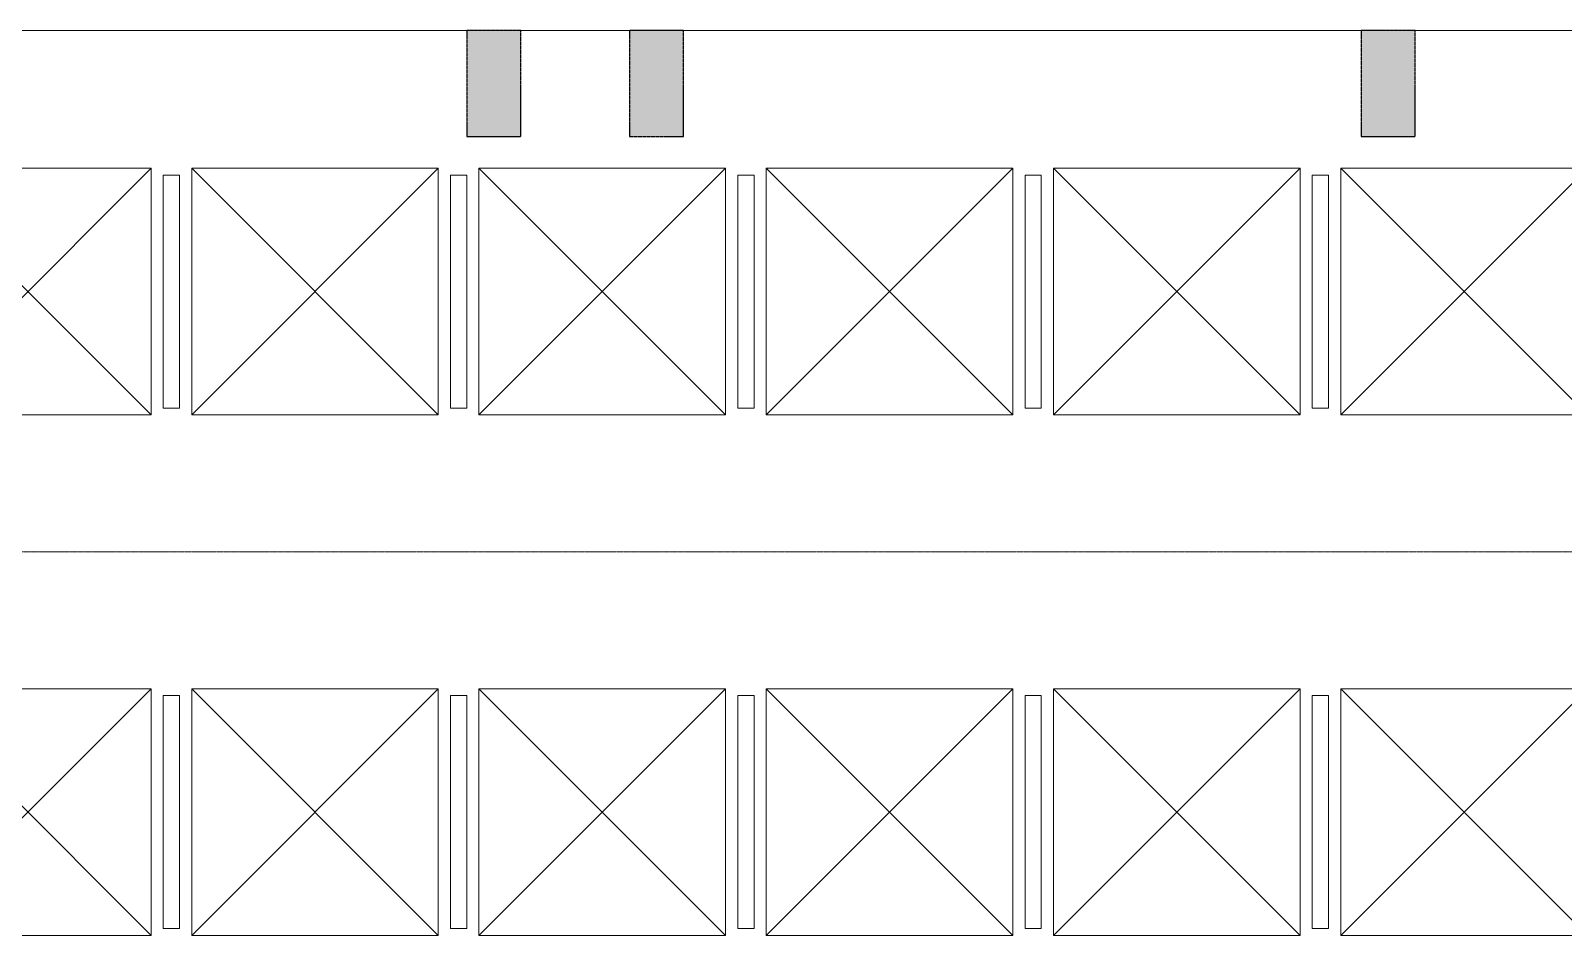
# Model space of a CAD drawing. Header units: millimetres. Extents: x -67280 to 67280, y -47520 to 47520.
# Drawn here: x 143 to 11455, y -11687 to -5012 of the extents above; entities that cross this region are included whole.
import ezdxf

# ---------------------------------------------------------------- set-up
doc = ezdxf.new("R2010")
doc.units = ezdxf.units.MM
doc.linetypes.add('AD_LTYPE5 0 mm_1_1_1_1_1_1_1_1_1_1_1_1_1_1_1', pattern=[16, 13, -1, 1, -1])
doc.linetypes.add('点画线', pattern=[18, 12, -2, 2, -2])
for name, color, linetype, lineweight in [('ACADACAD05', 4, 'AD_LTYPE5 0 mm_1_1_1_1_1_1_1_1_1_1_1_1_1_1_1', 25), ('ACAD尺寸线层', 3, 'Continuous', 18), ('ACAD细实线层', 3, 'Continuous', 18), ('中心线层', 1, '点画线', 18), ('尺寸线层', 4, 'Continuous', 18)]:
    doc.layers.add(name, color=color, linetype=linetype, lineweight=lineweight)

# ---------------------------------------------------------------- blocks, each defined once
blk = doc.blocks.new('*X52')
at = {"layer": 'ACAD尺寸线层', "linetype": 'Continuous', "lineweight": 18}
for p, q in [((210, 0), (2030, -1820)), ((210, -1820), (2030, 0))]:
    blk.add_line(p, q, dxfattribs=at)
at = {"layer": 'ACAD细实线层', "color": 5, "linetype": 'Continuous', "lineweight": 18}
for p, q in [((0, -50), (0, -1770)), ((120, -50), (0, -50)), ((120, -1770), (120, -50)), ((2120, -50), (2120, -1770)), ((2240, -50), (2120, -50)), ((2240, -1770), (2240, -50)), ((0, -1770), (120, -1770)), ((2120, -1770), (2240, -1770))]:
    blk.add_line(p, q, dxfattribs=at)
at = {"layer": 'ACAD细实线层', "linetype": 'Continuous', "lineweight": 18}
for p, q in [((2030, 0), (210, 0)), ((210, 0), (210, -1820)), ((2030, -1820), (2030, 0)), ((210, -1820), (2030, -1820))]:
    blk.add_line(p, q, dxfattribs=at)
blk = doc.blocks.new('*X53')
at = {"layer": 'ACAD尺寸线层', "linetype": 'Continuous', "lineweight": 18}
for p, q in [((210, 0), (2030, -1820)), ((210, -1820), (2030, 0))]:
    blk.add_line(p, q, dxfattribs=at)
at = {"layer": 'ACAD细实线层', "color": 5, "linetype": 'Continuous', "lineweight": 18}
for p, q in [((0, -50), (0, -1770)), ((120, -50), (0, -50)), ((120, -1770), (120, -50)), ((2120, -50), (2120, -1770)), ((2240, -50), (2120, -50)), ((2240, -1770), (2240, -50)), ((0, -1770), (120, -1770)), ((2120, -1770), (2240, -1770))]:
    blk.add_line(p, q, dxfattribs=at)
at = {"layer": 'ACAD细实线层', "linetype": 'Continuous', "lineweight": 18}
for p, q in [((2030, 0), (210, 0)), ((210, 0), (210, -1820)), ((2030, -1820), (2030, 0)), ((210, -1820), (2030, -1820))]:
    blk.add_line(p, q, dxfattribs=at)
blk = doc.blocks.new('*X54')
at = {"layer": 'ACAD尺寸线层', "linetype": 'Continuous', "lineweight": 18}
for p, q in [((210, 0), (2030, -1820)), ((210, -1820), (2030, 0))]:
    blk.add_line(p, q, dxfattribs=at)
at = {"layer": 'ACAD细实线层', "color": 5, "linetype": 'Continuous', "lineweight": 18}
for p, q in [((0, -50), (0, -1770)), ((120, -50), (0, -50)), ((120, -1770), (120, -50)), ((2120, -50), (2120, -1770)), ((2240, -50), (2120, -50)), ((2240, -1770), (2240, -50)), ((0, -1770), (120, -1770)), ((2120, -1770), (2240, -1770))]:
    blk.add_line(p, q, dxfattribs=at)
at = {"layer": 'ACAD细实线层', "linetype": 'Continuous', "lineweight": 18}
for p, q in [((2030, 0), (210, 0)), ((210, 0), (210, -1820)), ((2030, -1820), (2030, 0)), ((210, -1820), (2030, -1820))]:
    blk.add_line(p, q, dxfattribs=at)
blk = doc.blocks.new('*X55')
at = {"layer": 'ACAD尺寸线层', "linetype": 'Continuous', "lineweight": 18}
for p, q in [((210, 0), (2030, -1820)), ((210, -1820), (2030, 0))]:
    blk.add_line(p, q, dxfattribs=at)
at = {"layer": 'ACAD细实线层', "color": 5, "linetype": 'Continuous', "lineweight": 18}
for p, q in [((0, -50), (0, -1770)), ((120, -50), (0, -50)), ((120, -1770), (120, -50)), ((2120, -50), (2120, -1770)), ((2240, -50), (2120, -50)), ((2240, -1770), (2240, -50)), ((0, -1770), (120, -1770)), ((2120, -1770), (2240, -1770))]:
    blk.add_line(p, q, dxfattribs=at)
at = {"layer": 'ACAD细实线层', "linetype": 'Continuous', "lineweight": 18}
for p, q in [((2030, 0), (210, 0)), ((210, 0), (210, -1820)), ((2030, -1820), (2030, 0)), ((210, -1820), (2030, -1820))]:
    blk.add_line(p, q, dxfattribs=at)
blk = doc.blocks.new('*X56')
at = {"layer": 'ACAD尺寸线层', "linetype": 'Continuous', "lineweight": 18}
for p, q in [((210, 0), (2030, -1820)), ((210, -1820), (2030, 0))]:
    blk.add_line(p, q, dxfattribs=at)
at = {"layer": 'ACAD细实线层', "color": 5, "linetype": 'Continuous', "lineweight": 18}
for p, q in [((0, -50), (0, -1770)), ((120, -50), (0, -50)), ((120, -1770), (120, -50)), ((2120, -50), (2120, -1770)), ((2240, -50), (2120, -50)), ((2240, -1770), (2240, -50)), ((0, -1770), (120, -1770)), ((2120, -1770), (2240, -1770))]:
    blk.add_line(p, q, dxfattribs=at)
at = {"layer": 'ACAD细实线层', "linetype": 'Continuous', "lineweight": 18}
for p, q in [((2030, 0), (210, 0)), ((210, 0), (210, -1820)), ((2030, -1820), (2030, 0)), ((210, -1820), (2030, -1820))]:
    blk.add_line(p, q, dxfattribs=at)
blk = doc.blocks.new('*X57')
at = {"layer": 'ACAD尺寸线层', "linetype": 'Continuous', "lineweight": 18}
for p, q in [((210, 0), (2030, -1820)), ((210, -1820), (2030, 0))]:
    blk.add_line(p, q, dxfattribs=at)
at = {"layer": 'ACAD细实线层', "color": 5, "linetype": 'Continuous', "lineweight": 18}
for p, q in [((0, -50), (0, -1770)), ((120, -50), (0, -50)), ((120, -1770), (120, -50)), ((2120, -50), (2120, -1770)), ((2240, -50), (2120, -50)), ((2240, -1770), (2240, -50)), ((0, -1770), (120, -1770)), ((2120, -1770), (2240, -1770))]:
    blk.add_line(p, q, dxfattribs=at)
at = {"layer": 'ACAD细实线层', "linetype": 'Continuous', "lineweight": 18}
for p, q in [((2030, 0), (210, 0)), ((210, 0), (210, -1820)), ((2030, -1820), (2030, 0)), ((210, -1820), (2030, -1820))]:
    blk.add_line(p, q, dxfattribs=at)
blk = doc.blocks.new('*X81')
at = {"layer": 'ACAD尺寸线层', "linetype": 'Continuous', "lineweight": 18}
for p, q in [((210, 0), (2030, 1820)), ((210, 1820), (2030, 0))]:
    blk.add_line(p, q, dxfattribs=at)
at = {"layer": 'ACAD细实线层', "linetype": 'Continuous', "lineweight": 18}
for p, q in [((210, 1820), (2030, 1820)), ((210, 0), (210, 1820)), ((2030, 1820), (2030, 0)), ((2030, 0), (210, 0))]:
    blk.add_line(p, q, dxfattribs=at)
at = {"layer": 'ACAD细实线层', "color": 5, "linetype": 'Continuous', "lineweight": 18}
for p, q in [((0, 50), (0, 1770)), ((0, 1770), (120, 1770)), ((120, 1770), (120, 50)), ((2120, 50), (2120, 1770)), ((2120, 1770), (2240, 1770)), ((2240, 1770), (2240, 50)), ((120, 50), (0, 50)), ((2240, 50), (2120, 50))]:
    blk.add_line(p, q, dxfattribs=at)
blk = doc.blocks.new('*X82')
at = {"layer": 'ACAD尺寸线层', "linetype": 'Continuous', "lineweight": 18}
for p, q in [((210, 0), (2030, 1820)), ((210, 1820), (2030, 0))]:
    blk.add_line(p, q, dxfattribs=at)
at = {"layer": 'ACAD细实线层', "linetype": 'Continuous', "lineweight": 18}
for p, q in [((210, 1820), (2030, 1820)), ((210, 0), (210, 1820)), ((2030, 1820), (2030, 0)), ((2030, 0), (210, 0))]:
    blk.add_line(p, q, dxfattribs=at)
at = {"layer": 'ACAD细实线层', "color": 5, "linetype": 'Continuous', "lineweight": 18}
for p, q in [((0, 50), (0, 1770)), ((0, 1770), (120, 1770)), ((120, 1770), (120, 50)), ((2120, 50), (2120, 1770)), ((2120, 1770), (2240, 1770)), ((2240, 1770), (2240, 50)), ((120, 50), (0, 50)), ((2240, 50), (2120, 50))]:
    blk.add_line(p, q, dxfattribs=at)
blk = doc.blocks.new('*X83')
at = {"layer": 'ACAD尺寸线层', "linetype": 'Continuous', "lineweight": 18}
for p, q in [((210, 0), (2030, 1820)), ((210, 1820), (2030, 0))]:
    blk.add_line(p, q, dxfattribs=at)
at = {"layer": 'ACAD细实线层', "linetype": 'Continuous', "lineweight": 18}
for p, q in [((210, 1820), (2030, 1820)), ((210, 0), (210, 1820)), ((2030, 1820), (2030, 0)), ((2030, 0), (210, 0))]:
    blk.add_line(p, q, dxfattribs=at)
at = {"layer": 'ACAD细实线层', "color": 5, "linetype": 'Continuous', "lineweight": 18}
for p, q in [((0, 50), (0, 1770)), ((0, 1770), (120, 1770)), ((120, 1770), (120, 50)), ((2120, 50), (2120, 1770)), ((2120, 1770), (2240, 1770)), ((2240, 1770), (2240, 50)), ((120, 50), (0, 50)), ((2240, 50), (2120, 50))]:
    blk.add_line(p, q, dxfattribs=at)
blk = doc.blocks.new('*X84')
at = {"layer": 'ACAD尺寸线层', "linetype": 'Continuous', "lineweight": 18}
for p, q in [((210, 0), (2030, 1820)), ((210, 1820), (2030, 0))]:
    blk.add_line(p, q, dxfattribs=at)
at = {"layer": 'ACAD细实线层', "linetype": 'Continuous', "lineweight": 18}
for p, q in [((210, 1820), (2030, 1820)), ((210, 0), (210, 1820)), ((2030, 1820), (2030, 0)), ((2030, 0), (210, 0))]:
    blk.add_line(p, q, dxfattribs=at)
at = {"layer": 'ACAD细实线层', "color": 5, "linetype": 'Continuous', "lineweight": 18}
for p, q in [((0, 50), (0, 1770)), ((0, 1770), (120, 1770)), ((120, 1770), (120, 50)), ((2120, 50), (2120, 1770)), ((2120, 1770), (2240, 1770)), ((2240, 1770), (2240, 50)), ((120, 50), (0, 50)), ((2240, 50), (2120, 50))]:
    blk.add_line(p, q, dxfattribs=at)
blk = doc.blocks.new('*X85')
at = {"layer": 'ACAD尺寸线层', "linetype": 'Continuous', "lineweight": 18}
for p, q in [((210, 0), (2030, 1820)), ((210, 1820), (2030, 0))]:
    blk.add_line(p, q, dxfattribs=at)
at = {"layer": 'ACAD细实线层', "linetype": 'Continuous', "lineweight": 18}
for p, q in [((210, 1820), (2030, 1820)), ((210, 0), (210, 1820)), ((2030, 1820), (2030, 0)), ((2030, 0), (210, 0))]:
    blk.add_line(p, q, dxfattribs=at)
at = {"layer": 'ACAD细实线层', "color": 5, "linetype": 'Continuous', "lineweight": 18}
for p, q in [((0, 50), (0, 1770)), ((0, 1770), (120, 1770)), ((120, 1770), (120, 50)), ((2120, 50), (2120, 1770)), ((2120, 1770), (2240, 1770)), ((2240, 1770), (2240, 50)), ((120, 50), (0, 50)), ((2240, 50), (2120, 50))]:
    blk.add_line(p, q, dxfattribs=at)
blk = doc.blocks.new('*X86')
at = {"layer": 'ACAD尺寸线层', "linetype": 'Continuous', "lineweight": 18}
for p, q in [((210, 0), (2030, 1820)), ((210, 1820), (2030, 0))]:
    blk.add_line(p, q, dxfattribs=at)
at = {"layer": 'ACAD细实线层', "linetype": 'Continuous', "lineweight": 18}
for p, q in [((210, 1820), (2030, 1820)), ((210, 0), (210, 1820)), ((2030, 1820), (2030, 0)), ((2030, 0), (210, 0))]:
    blk.add_line(p, q, dxfattribs=at)
at = {"layer": 'ACAD细实线层', "color": 5, "linetype": 'Continuous', "lineweight": 18}
for p, q in [((0, 50), (0, 1770)), ((0, 1770), (120, 1770)), ((120, 1770), (120, 50)), ((2120, 50), (2120, 1770)), ((2120, 1770), (2240, 1770)), ((2240, 1770), (2240, 50)), ((120, 50), (0, 50)), ((2240, 50), (2120, 50))]:
    blk.add_line(p, q, dxfattribs=at)
blk = doc.blocks.new('*X464')
at = {"layer": '尺寸线层'}
h = blk.add_hatch(color=256, dxfattribs=at)
h.paths.add_polyline_path([(-200, -780), (-200, -316), (-200, 0), (0, 0), (0, -780)], flags=0)
h.paths.add_polyline_path([(0, -780), (0, -331), (0, 0), (200, 0), (200, -780)], flags=0)
at = {"layer": 'ACADACAD05', "linetype": 'AD_LTYPE5 0 mm_1_1_1_1_1_1_1_1_1_1_1_1_1_1_1', "lineweight": 25}
for p, q in [((-200, 0), (-200, -780)), ((200, 0), (-200, 0)), ((200, -780), (200, 0)), ((-200, -780), (200, -780))]:
    blk.add_line(p, q, dxfattribs=at)
blk = doc.blocks.new('*X466')
at = {"layer": '尺寸线层'}
h = blk.add_hatch(color=256, dxfattribs=at)
h.paths.add_polyline_path([(-200, -780), (-200, -316), (-200, 0), (0, 0), (0, -780)], flags=0)
h.paths.add_polyline_path([(0, -780), (0, -331), (0, 0), (200, 0), (200, -780)], flags=0)
at = {"layer": 'ACADACAD05', "linetype": 'AD_LTYPE5 0 mm_1_1_1_1_1_1_1_1_1_1_1_1_1_1_1', "lineweight": 25}
for p, q in [((-200, 0), (-200, -780)), ((200, 0), (-200, 0)), ((200, -780), (200, 0)), ((-200, -780), (200, -780))]:
    blk.add_line(p, q, dxfattribs=at)
blk = doc.blocks.new('*X468')
at = {"layer": '尺寸线层'}
h = blk.add_hatch(color=256, dxfattribs=at)
h.paths.add_polyline_path([(-200, -780), (-200, -316), (-200, 0), (0, 0), (0, -780)], flags=0)
h.paths.add_polyline_path([(0, -780), (0, -331), (0, 0), (200, 0), (200, -780)], flags=0)
at = {"layer": 'ACADACAD05', "linetype": 'AD_LTYPE5 0 mm_1_1_1_1_1_1_1_1_1_1_1_1_1_1_1', "lineweight": 25}
for p, q in [((-200, 0), (-200, -780)), ((200, 0), (-200, 0)), ((200, -780), (200, 0)), ((-200, -780), (200, -780))]:
    blk.add_line(p, q, dxfattribs=at)

msp = doc.modelspace()

# ---------------------------------------------------------------- linework, layer by layer
at = {"layer": '中心线层'}
msp.add_line((-50396.352, -8857.309), (20353.429, -8857.309), dxfattribs=at)
at = {"layer": '尺寸线层'}
msp.add_line((22652.031, -5012.309), (-55837.969, -5012.309), dxfattribs=at)

# ---------------------------------------------------------------- block references
for name, p in [('*X464', (3562.031, -5012.309)), ('*X466', (4762.031, -5012.309)), ('*X468', (10162.031, -5012.309)), ('*X52', (-997.969, -6027.309)), ('*X53', (1122.031, -6027.309)), ('*X54', (3242.031, -6027.309)), ('*X55', (5362.031, -6027.309)), ('*X56', (7482.031, -6027.309)), ('*X57', (9602.031, -6027.309)), ('*X81', (-997.969, -11687.309)), ('*X82', (1122.031, -11687.309)), ('*X83', (3242.031, -11687.309)), ('*X84', (5362.031, -11687.309)), ('*X85', (7482.031, -11687.309)), ('*X86', (9602.031, -11687.309))]:
    msp.add_blockref(name, p, dxfattribs=at)

doc.saveas('drawing.dxf')
